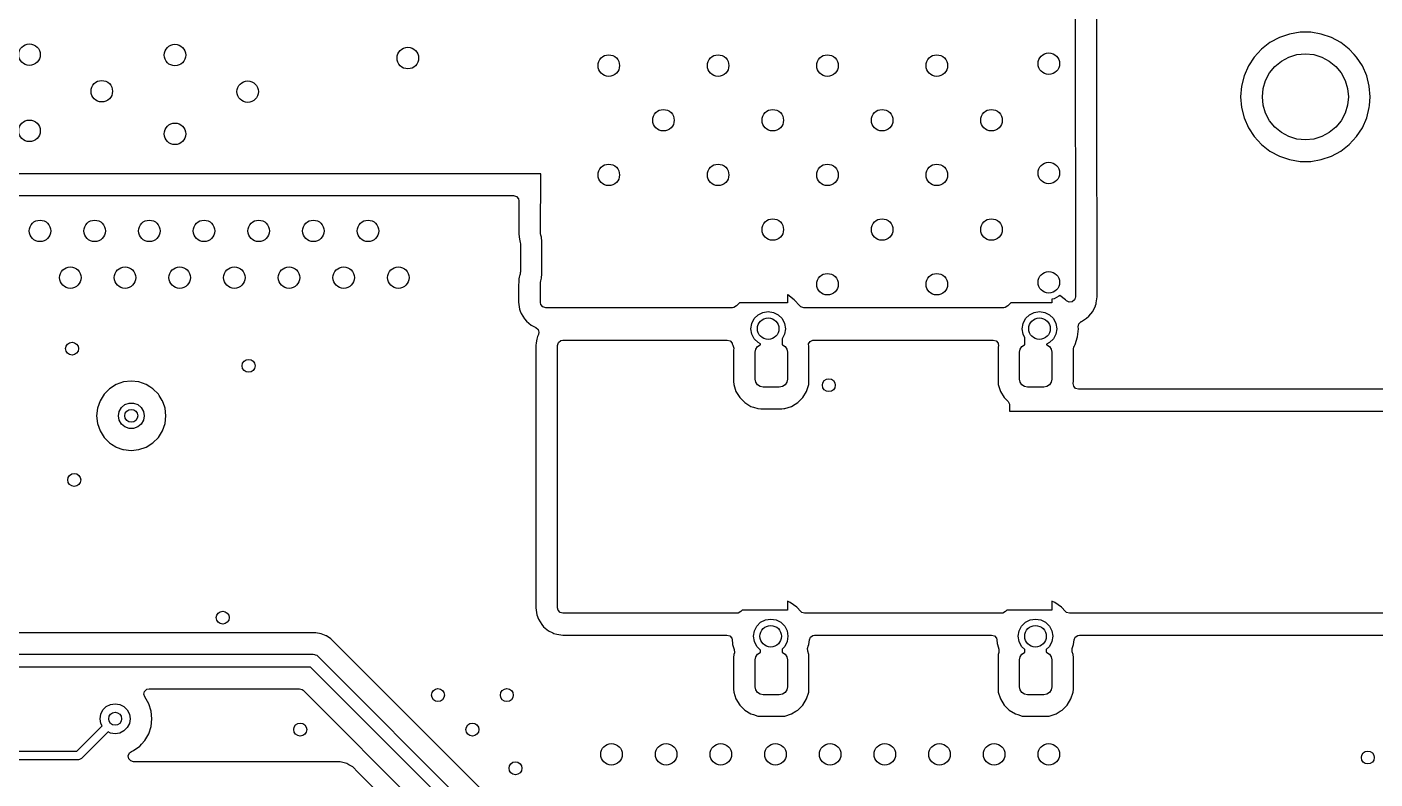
# Model space of a CAD drawing. Extents: x 70 to 224, y -154 to -54.
# Drawn here: x 168.05 to 199.37, y -129.75 to -112.28 of the extents above; entities that cross this region are included whole.
import ezdxf

# ---------------------------------------------------------------- set-up
doc = ezdxf.new("R2010")
doc.units = 0
doc.layers.add('BLACK', color=7, linetype='CONTINUOUS')

msp = doc.modelspace()

# ---------------------------------------------------------------- linework, layer by layer
at = {"layer": 'BLACK', "linetype": 'CONTINUOUS'}
for p, q in [((192.4, -110.800163), (192.407785, -118.546483)), ((192.908616, -113.899994), (192.9055, -110.799655)), ((197.625665, -112.3995), (197.380383, -112.440429)), ((197.874335, -112.3995), (197.625665, -112.3995)), ((198.119616, -112.440429), (197.874335, -112.3995)), ((196.926493, -112.639524), (196.730257, -112.792261)), ((197.145188, -112.521172), (196.926493, -112.639524)), ((197.145197, -112.521169), (197.145188, -112.521172)), ((197.380383, -112.440429), (197.145197, -112.521169)), ((198.354802, -112.521169), (198.119616, -112.440429)), ((198.354811, -112.521172), (198.354802, -112.521169)), ((198.573506, -112.639524), (198.354811, -112.521172)), ((198.573507, -112.639525), (198.573506, -112.639524)), ((198.573509, -112.639526), (198.573507, -112.639525)), ((198.769744, -112.792262), (198.573509, -112.639526)), ((196.561833, -112.975217), (196.425826, -113.183393)), ((196.730257, -112.792261), (196.561833, -112.975217)), ((197.19443, -113.06853), (197.367317, -112.97612)), ((197.367317, -112.97612), (197.55491, -112.919215)), ((197.55491, -112.919215), (197.75, -112.9)), ((197.75, -112.9), (197.94509, -112.919215)), ((197.94509, -112.919215), (198.132683, -112.97612)), ((198.132683, -112.97612), (198.30557, -113.06853)), ((198.882354, -112.914589), (198.769744, -112.792262)), ((198.938166, -112.975217), (198.882354, -112.914589)), ((199.074173, -113.183393), (198.938166, -112.975217)), ((196.425826, -113.183393), (196.325936, -113.411118)), ((196.82612, -113.517317), (196.91853, -113.34443)), ((196.91853, -113.34443), (197.042893, -113.192893)), ((197.042893, -113.192893), (197.19443, -113.06853)), ((198.30557, -113.06853), (198.457107, -113.192893)), ((198.457107, -113.192893), (198.58147, -113.34443)), ((198.58147, -113.34443), (198.67388, -113.517317)), ((199.174063, -113.411118), (199.074173, -113.183393)), ((196.26489, -113.652187), (196.244357, -113.899994)), ((196.264892, -113.652175), (196.26489, -113.652187)), ((196.325936, -113.411118), (196.264892, -113.652175)), ((196.769215, -113.70491), (196.82612, -113.517317)), ((198.67388, -113.517317), (198.730785, -113.70491)), ((199.235107, -113.652175), (199.174063, -113.411118)), ((199.235109, -113.652187), (199.235107, -113.652175)), ((199.255643, -113.899994), (199.235109, -113.652187)), ((192.913285, -118.545975), (192.908616, -113.899994)), ((196.244357, -113.899994), (196.244357, -113.900005)), ((196.244357, -113.900005), (196.26489, -114.147812)), ((196.75, -113.9), (196.769215, -113.70491)), ((196.769215, -114.09509), (196.75, -113.9)), ((198.730785, -113.70491), (198.75, -113.9)), ((198.75, -113.9), (198.730785, -114.09509)), ((199.239071, -114.1), (199.255643, -113.900005)), ((199.255643, -113.900005), (199.255643, -113.899994)), ((196.26489, -114.147812), (196.264892, -114.147824)), ((196.264892, -114.147824), (196.325936, -114.388881)), ((196.82612, -114.282683), (196.769215, -114.09509)), ((196.91853, -114.45557), (196.82612, -114.282683)), ((198.67388, -114.282683), (198.58147, -114.45557)), ((198.730785, -114.09509), (198.67388, -114.282683)), ((199.174063, -114.388881), (199.235108, -114.147821)), ((199.235108, -114.147821), (199.239071, -114.1)), ((196.325936, -114.388881), (196.425826, -114.616606)), ((197.042893, -114.607107), (196.91853, -114.45557)), ((197.19443, -114.73147), (197.042893, -114.607107)), ((198.457107, -114.607107), (198.30557, -114.73147)), ((198.58147, -114.45557), (198.457107, -114.607107)), ((199.074173, -114.616607), (199.174063, -114.388881)), ((196.425826, -114.616606), (196.561833, -114.824782)), ((196.561833, -114.824782), (196.561836, -114.824785)), ((196.561836, -114.824785), (196.730256, -115.007738)), ((197.367317, -114.82388), (197.19443, -114.73147)), ((197.55491, -114.880785), (197.367317, -114.82388)), ((197.75, -114.9), (197.55491, -114.880785)), ((197.94509, -114.880785), (197.75, -114.9)), ((198.132683, -114.82388), (197.94509, -114.880785)), ((198.30557, -114.73147), (198.132683, -114.82388)), ((198.769744, -115.007738), (198.938164, -114.824785)), ((198.938164, -114.824785), (199.074173, -114.616607)), ((196.730256, -115.007738), (196.926491, -115.160474)), ((196.926491, -115.160474), (197.14519, -115.278828)), ((198.35481, -115.278828), (198.573509, -115.160474)), ((198.573509, -115.160474), (198.769744, -115.007738)), ((197.14519, -115.278828), (197.380386, -115.359571)), ((197.380386, -115.359571), (197.625665, -115.4005)), ((197.625665, -115.4005), (197.874335, -115.4005)), ((197.874335, -115.4005), (198.119614, -115.359571)), ((198.119614, -115.359571), (198.35481, -115.278828)), ((179.98804, -115.689901), (166.65704, -115.689901)), ((179.983579, -117.077253), (179.98804, -115.689901)), ((166.65704, -116.195401), (179.356513, -116.195401)), ((179.356513, -116.195401), (179.423552, -116.215086)), ((179.423552, -116.215086), (179.469307, -116.26789)), ((179.469307, -116.26789), (179.480512, -116.3198)), ((179.480512, -116.3198), (179.478082, -117.075627)), ((179.478082, -117.075627), (179.484404, -117.15697)), ((179.989872, -117.116656), (179.983579, -117.077253)), ((180.004583, -117.161052), (179.989872, -117.116656)), ((179.484404, -117.15697), (179.484405, -117.156976)), ((179.484405, -117.156976), (179.490695, -117.196362)), ((179.490695, -117.196362), (179.490702, -117.196399)), ((179.490702, -117.196399), (179.504789, -117.25417)), ((179.504789, -117.25417), (179.507676, -117.270936)), ((179.507676, -117.270936), (179.50894, -117.283302)), ((179.50894, -117.283302), (179.509088, -117.286223)), ((179.509088, -117.286223), (179.514584, -117.313849)), ((179.514584, -117.313849), (179.514584, -117.963849)), ((180.015083, -117.263841), (180.004583, -117.161052)), ((180.015084, -118.013858), (180.015083, -117.263841)), ((179.494631, -118.0609), (179.487314, -118.090702)), ((179.495554, -118.05952), (179.494631, -118.0609)), ((179.498042, -118.047011), (179.495554, -118.05952)), ((179.505441, -118.016879), (179.498042, -118.047011)), ((179.508375, -117.999922), (179.505441, -118.016879)), ((179.50894, -117.994396), (179.508375, -117.999922)), ((179.509088, -117.991474), (179.50894, -117.994396)), ((179.514584, -117.963849), (179.509088, -117.991474)), ((180.004583, -118.116646), (180.015084, -118.013858)), ((179.474236, -118.271594), (179.473358, -118.544856)), ((179.474437, -118.209015), (179.474236, -118.271594)), ((179.474438, -118.208994), (179.474437, -118.209006)), ((179.474437, -118.209006), (179.474437, -118.209015)), ((179.48102, -118.129303), (179.474438, -118.208994)), ((179.487311, -118.090714), (179.48102, -118.1293)), ((179.48102, -118.1293), (179.48102, -118.129303)), ((179.487314, -118.090702), (179.487311, -118.090714)), ((179.978855, -118.546483), (179.979934, -118.210639)), ((179.979934, -118.210639), (179.986226, -118.172042)), ((179.986226, -118.172042), (180.004583, -118.116646)), ((179.473358, -118.544857), (179.472942, -118.673868)), ((179.472942, -118.673868), (179.472943, -118.673887)), ((179.472943, -118.673887), (179.484317, -118.78214)), ((179.473358, -118.544856), (179.473358, -118.544857)), ((179.97844, -118.675502), (179.978855, -118.546483)), ((179.989645, -118.727412), (179.97844, -118.675502)), ((184.603461, -118.6825), (184.537926, -118.755284)), ((185.716823, -118.6825), (184.603461, -118.6825)), ((185.723188, -118.503348), (185.716823, -118.500514)), ((185.716823, -118.500514), (185.716823, -118.6825)), ((185.723193, -118.503351), (185.723188, -118.503348)), ((185.874859, -118.613543), (185.723193, -118.503351)), ((185.87633, -118.614612), (185.874859, -118.613543)), ((186.002992, -118.755284), (185.87633, -118.614612)), ((190.905289, -118.6825), (190.839754, -118.755284)), ((191.86, -118.6825), (190.905289, -118.6825)), ((191.913607, -118.590423), (191.86, -118.598913)), ((191.86, -118.598913), (191.86, -118.6825)), ((192.025114, -118.533607), (191.913607, -118.590423)), ((192.042598, -118.516122), (192.025114, -118.533607)), ((192.178157, -118.614611), (192.042598, -118.516122)), ((192.191635, -118.62958), (192.178157, -118.614611)), ((192.202676, -118.640403), (192.191635, -118.62958)), ((192.266261, -118.669364), (192.202676, -118.640403)), ((192.33541, -118.659351), (192.266261, -118.669364)), ((192.388168, -118.613543), (192.33541, -118.659351)), ((192.394677, -118.591294), (192.388168, -118.613543)), ((192.399443, -118.575), (192.394677, -118.591294)), ((192.407785, -118.546483), (192.399443, -118.575)), ((192.892952, -118.688409), (192.913285, -118.545975)), ((179.484317, -118.78214), (179.484321, -118.782166)), ((179.484321, -118.782166), (179.495524, -118.834069)), ((179.495524, -118.834069), (179.511864, -118.883293)), ((179.511864, -118.883293), (179.529826, -118.937405)), ((179.529826, -118.937405), (179.529828, -118.937408)), ((179.529828, -118.937408), (179.529829, -118.93741)), ((179.529829, -118.93741), (179.607605, -119.058432)), ((180.0354, -118.780216), (179.989645, -118.727412)), ((180.102439, -118.799901), (180.0354, -118.780216)), ((184.442545, -118.799901), (180.102439, -118.799901)), ((184.475208, -118.795522), (184.442545, -118.799901)), ((184.534695, -118.758873), (184.475208, -118.795522)), ((184.537925, -118.755285), (184.534695, -118.758873)), ((184.537926, -118.755284), (184.537925, -118.755285)), ((184.946852, -119.052386), (185.035345, -118.963893)), ((185.035345, -118.963893), (185.146852, -118.907077)), ((185.146852, -118.907077), (185.270459, -118.8875)), ((185.270459, -118.8875), (185.394066, -118.907077)), ((185.394066, -118.907077), (185.505573, -118.963893)), ((185.505573, -118.963893), (185.594066, -119.052386)), ((186.002992, -118.755285), (186.002992, -118.755284)), ((186.006223, -118.758873), (186.002992, -118.755285)), ((186.031334, -118.780216), (186.006223, -118.758873)), ((186.098373, -118.799901), (186.031334, -118.780216)), ((190.744373, -118.799901), (186.098373, -118.799901)), ((190.777036, -118.795522), (190.744373, -118.799901)), ((190.836523, -118.758873), (190.777036, -118.795522)), ((190.839753, -118.755285), (190.836523, -118.758873)), ((190.839754, -118.755284), (190.839753, -118.755285)), ((191.24868, -119.052386), (191.337173, -118.963893)), ((191.337173, -118.963893), (191.44868, -118.907077)), ((191.44868, -118.907077), (191.572287, -118.8875)), ((191.572287, -118.8875), (191.695894, -118.907077)), ((191.695894, -118.907077), (191.807401, -118.963893)), ((191.807401, -118.963893), (191.895894, -119.052386)), ((192.666826, -119.041049), (192.717052, -118.997439)), ((192.717052, -118.997439), (192.719237, -118.995643)), ((192.719237, -118.995643), (192.719585, -118.99524)), ((192.719585, -118.99524), (192.719586, -118.99524)), ((192.719586, -118.99524), (192.813698, -118.886407)), ((192.813698, -118.886407), (192.873335, -118.755469)), ((192.873335, -118.755469), (192.874651, -118.75097)), ((192.874651, -118.75097), (192.874654, -118.750962)), ((192.874654, -118.750962), (192.887651, -118.70653)), ((192.887651, -118.706528), (192.892952, -118.688409)), ((192.887651, -118.70653), (192.887651, -118.706528)), ((179.607605, -119.058432), (179.607618, -119.058449)), ((179.607618, -119.058449), (179.653362, -119.111241)), ((179.653362, -119.111241), (179.653365, -119.111244)), ((179.653365, -119.111244), (179.653369, -119.111248)), ((179.653369, -119.111248), (179.762103, -119.205468)), ((179.762103, -119.205468), (179.762106, -119.205469)), ((179.762106, -119.205469), (179.762107, -119.20547)), ((179.762107, -119.20547), (179.873437, -119.256314)), ((179.873437, -119.256314), (179.926241, -119.302069)), ((179.926241, -119.302069), (179.945925, -119.369109)), ((184.870459, -119.2875), (184.890036, -119.163893)), ((184.890036, -119.411107), (184.870459, -119.2875)), ((184.890036, -119.163893), (184.946852, -119.052386)), ((185.594066, -119.052386), (185.650882, -119.163893)), ((185.650882, -119.163893), (185.670459, -119.2875)), ((185.670459, -119.2875), (185.650882, -119.411107)), ((191.172287, -119.2875), (191.191864, -119.163893)), ((191.191864, -119.411107), (191.172287, -119.2875)), ((191.191864, -119.163893), (191.24868, -119.052386)), ((191.895894, -119.052386), (191.95271, -119.163893)), ((191.95271, -119.163893), (191.972287, -119.2875)), ((191.972287, -119.2875), (191.95271, -119.411107)), ((192.457961, -119.475756), (192.477747, -119.2875)), ((192.473286, -119.245063), (192.485855, -119.176337)), ((192.477747, -119.2875), (192.473286, -119.245063)), ((192.485855, -119.176337), (192.533586, -119.125313)), ((192.533586, -119.125313), (192.544992, -119.119357)), ((192.544992, -119.119357), (192.545853, -119.118962)), ((192.545853, -119.118962), (192.545864, -119.118959)), ((192.545864, -119.118959), (192.666826, -119.041049)), ((179.882452, -119.618692), (179.8745, -119.674)), ((179.894976, -119.531582), (179.882452, -119.618692)), ((179.914664, -119.464534), (179.894976, -119.531582)), ((179.93472, -119.420618), (179.914664, -119.464534)), ((179.945925, -119.369109), (179.93472, -119.420618)), ((180.38, -119.674), (180.399685, -119.606961)), ((180.399685, -119.606961), (180.452489, -119.561206)), ((180.452489, -119.561206), (180.504, -119.55)), ((180.504, -119.55), (184.318817, -119.55)), ((184.318817, -119.55), (184.385856, -119.569685)), ((184.385856, -119.569685), (184.431611, -119.622489)), ((184.431611, -119.622489), (184.436748, -119.635681)), ((184.946852, -119.522614), (184.890036, -119.411107)), ((185.035345, -119.611107), (184.946852, -119.522614)), ((185.091823, -119.639884), (185.035345, -119.611107)), ((185.594066, -119.522614), (185.591823, -119.524857)), ((185.591823, -119.524857), (185.591823, -119.659682)), ((185.650882, -119.411107), (185.594066, -119.522614)), ((186.210204, -119.641035), (186.247002, -119.581641)), ((186.247002, -119.581641), (186.31007, -119.55157)), ((186.31007, -119.55157), (186.329742, -119.55)), ((186.329742, -119.55), (190.497082, -119.55)), ((190.497082, -119.55), (190.564121, -119.569685)), ((190.564121, -119.569685), (190.609876, -119.622489)), ((190.609876, -119.622489), (190.61982, -119.691647)), ((191.235, -119.495765), (191.191864, -119.411107)), ((191.235, -119.659682), (191.235, -119.495765)), ((191.807401, -119.611107), (191.735, -119.647997)), ((191.895894, -119.522614), (191.807401, -119.611107)), ((191.95271, -119.411107), (191.895894, -119.522614)), ((192.399466, -119.655784), (192.457961, -119.475756)), ((179.8745, -119.674), (179.8745, -125.776)), ((180.38, -125.776), (180.38, -119.674)), ((184.436748, -119.635681), (184.443279, -119.655783)), ((184.443279, -119.655783), (184.453212, -119.672987)), ((184.453212, -119.672987), (184.469683, -119.740887)), ((184.469316, -119.746204), (184.466323, -119.779143)), ((184.466323, -119.779143), (184.466323, -119.779151)), ((184.466323, -119.779151), (184.466323, -119.779152)), ((184.466323, -119.779152), (184.466323, -120.515364)), ((184.469683, -119.740887), (184.469316, -119.746204)), ((184.966823, -119.83475), (184.981096, -119.762997)), ((184.966823, -120.45975), (184.966823, -119.83475)), ((184.981096, -119.762997), (185.02174, -119.702167)), ((185.02174, -119.702167), (185.08257, -119.661523)), ((185.08257, -119.661523), (185.091823, -119.659682)), ((185.091823, -119.659682), (185.091823, -119.639884)), ((185.591823, -119.659682), (185.601076, -119.661523)), ((185.601076, -119.661523), (185.661906, -119.702167)), ((185.661906, -119.702167), (185.70255, -119.762997)), ((185.70255, -119.762997), (185.716823, -119.83475)), ((185.716823, -119.83475), (185.716823, -120.45975)), ((186.209744, -119.703386), (186.211229, -119.70309)), ((186.211024, -119.709826), (186.209744, -119.703386)), ((186.211229, -119.70309), (186.210204, -119.641035)), ((186.217322, -119.779135), (186.211024, -119.709826)), ((186.217322, -119.779143), (186.217322, -119.779135)), ((186.217322, -119.779144), (186.217322, -119.779143)), ((186.217323, -120.515357), (186.217322, -119.779144)), ((190.615799, -119.709822), (190.6095, -119.779145)), ((190.6095, -119.779145), (190.6095, -120.515364)), ((190.61646, -119.706499), (190.615799, -119.709822)), ((190.61982, -119.691647), (190.61646, -119.706499)), ((191.11, -119.83475), (191.124273, -119.762997)), ((191.11, -120.45975), (191.11, -119.83475)), ((191.124273, -119.762997), (191.164917, -119.702167)), ((191.164917, -119.702167), (191.225747, -119.661523)), ((191.225747, -119.661523), (191.235, -119.659682)), ((191.735, -119.647997), (191.735, -119.659682)), ((191.735, -119.659682), (191.744253, -119.661523)), ((191.744253, -119.661523), (191.805083, -119.702167)), ((191.805083, -119.702167), (191.845727, -119.762997)), ((191.845727, -119.762997), (191.86, -119.83475)), ((191.86, -119.83475), (191.86, -120.45975)), ((192.359672, -119.770038), (192.373208, -119.701492)), ((192.360499, -119.779138), (192.359672, -119.770038)), ((192.360499, -119.779144), (192.360499, -119.779138)), ((192.3605, -120.515357), (192.360499, -119.779144)), ((192.373208, -119.701492), (192.375754, -119.696853)), ((192.375754, -119.696853), (192.399466, -119.655784)), ((170.295745, -120.525266), (170.125476, -120.584846)), ((170.29575, -120.525265), (170.295745, -120.525266)), ((170.474996, -120.50507), (170.29575, -120.525265)), ((170.475004, -120.50507), (170.474996, -120.50507)), ((170.654249, -120.525265), (170.475004, -120.50507)), ((170.654254, -120.525266), (170.654249, -120.525265)), ((170.824523, -120.584846), (170.654254, -120.525266)), ((184.466323, -120.515364), (184.472621, -120.584673)), ((184.981096, -120.531503), (184.966823, -120.45975)), ((185.02174, -120.592333), (184.981096, -120.531503)), ((185.70255, -120.531503), (185.661906, -120.592333)), ((185.716823, -120.45975), (185.70255, -120.531503)), ((186.211024, -120.584676), (186.217323, -120.515357)), ((190.6095, -120.515364), (190.615798, -120.584673)), ((191.124273, -120.531503), (191.11, -120.45975)), ((191.164917, -120.592333), (191.124273, -120.531503)), ((191.845727, -120.531503), (191.805083, -120.592333)), ((191.86, -120.45975), (191.845727, -120.531503)), ((192.356509, -120.55928), (192.357255, -120.551063)), ((192.367206, -120.622011), (192.356509, -120.55928)), ((192.357255, -120.551063), (192.3605, -120.515357)), ((169.845184, -120.808372), (169.749211, -120.961111)), ((169.972737, -120.680819), (169.845184, -120.808372)), ((170.125476, -120.584846), (169.972737, -120.680819)), ((170.905058, -120.63545), (170.824523, -120.584846)), ((170.977262, -120.680819), (170.905058, -120.63545)), ((171.104816, -120.808373), (170.977262, -120.680819)), ((171.122689, -120.836818), (171.104816, -120.808373)), ((171.195256, -120.952308), (171.122689, -120.836818)), ((184.472621, -120.584673), (184.472622, -120.584678)), ((184.472622, -120.584678), (184.522327, -120.744187)), ((184.522327, -120.744187), (184.522328, -120.744189)), ((184.522328, -120.744189), (184.608758, -120.887163)), ((185.08257, -120.632977), (185.02174, -120.592333)), ((185.154323, -120.64725), (185.08257, -120.632977)), ((185.529323, -120.64725), (185.154323, -120.64725)), ((185.601076, -120.632977), (185.529323, -120.64725)), ((185.661906, -120.592333), (185.601076, -120.632977)), ((186.074883, -120.887169), (186.161318, -120.744188)), ((186.161318, -120.744188), (186.211024, -120.584676)), ((190.615798, -120.584673), (190.615799, -120.584678)), ((190.615799, -120.584678), (190.665504, -120.744187)), ((190.665504, -120.744187), (190.665505, -120.744189)), ((190.665505, -120.744189), (190.751935, -120.887163)), ((191.225747, -120.632977), (191.164917, -120.592333)), ((191.2975, -120.64725), (191.225747, -120.632977)), ((191.6725, -120.64725), (191.2975, -120.64725)), ((191.744253, -120.632977), (191.6725, -120.64725)), ((191.805083, -120.592333), (191.744253, -120.632977)), ((192.412961, -120.674815), (192.367206, -120.622011)), ((192.48, -120.6945), (192.412961, -120.674815)), ((206.255998, -120.6945), (192.48, -120.6945)), ((169.68963, -121.131385), (169.669435, -121.310631)), ((169.689631, -121.13138), (169.68963, -121.131385)), ((169.749211, -120.961111), (169.689631, -121.13138)), ((170.193092, -121.208029), (170.245187, -121.117799)), ((170.245187, -121.117799), (170.325, -121.050827)), ((170.325, -121.050827), (170.422906, -121.015193)), ((170.422906, -121.015193), (170.527094, -121.015193)), ((170.527094, -121.015193), (170.625, -121.050827)), ((170.625, -121.050827), (170.704813, -121.117799)), ((170.704813, -121.117799), (170.756908, -121.208029)), ((171.200789, -120.961113), (171.195256, -120.952308)), ((171.25376, -121.112496), (171.200789, -120.961113)), ((171.260368, -121.13138), (171.25376, -121.112496)), ((171.260369, -121.131385), (171.260368, -121.13138)), ((171.280565, -121.310631), (171.260369, -121.131385)), ((184.608758, -120.887163), (184.608762, -120.887168)), ((184.608762, -120.887168), (184.726904, -121.00531)), ((184.726904, -121.00531), (184.726909, -121.005314)), ((184.726909, -121.005314), (184.869883, -121.091744)), ((184.869883, -121.091744), (184.869887, -121.091746)), ((184.869887, -121.091746), (184.926309, -121.109327)), ((184.926309, -121.109327), (185.029397, -121.141451)), ((185.029397, -121.141451), (185.098716, -121.14775)), ((185.098716, -121.14775), (185.584929, -121.147749)), ((185.584929, -121.147749), (185.584936, -121.147749)), ((185.584936, -121.147749), (185.633453, -121.14334)), ((185.633453, -121.14334), (185.654249, -121.141451)), ((185.654249, -121.141451), (185.813761, -121.091745)), ((185.813761, -121.091745), (185.898972, -121.040233)), ((185.898972, -121.040233), (185.956736, -121.005314)), ((185.956736, -121.005314), (185.956737, -121.005312)), ((185.956737, -121.005312), (185.956742, -121.00531)), ((185.956742, -121.00531), (186.074883, -120.887169)), ((190.751935, -120.887163), (190.751939, -120.887168)), ((190.751939, -120.887168), (190.843681, -120.97891)), ((190.843681, -120.97891), (190.877166, -121.040233)), ((190.877166, -121.040233), (190.88, -121.066591)), ((190.88, -121.066591), (190.88, -121.2)), ((169.669435, -121.310631), (169.669435, -121.310638)), ((169.669435, -121.310638), (169.68963, -121.489884)), ((169.68963, -121.489884), (169.689631, -121.489889)), ((169.689631, -121.489889), (169.749211, -121.660158)), ((170.175, -121.310635), (170.193092, -121.208029)), ((170.193092, -121.413241), (170.175, -121.310635)), ((170.245187, -121.503471), (170.193092, -121.413241)), ((170.325, -121.570443), (170.245187, -121.503471)), ((170.704813, -121.503471), (170.625, -121.570443)), ((170.756908, -121.413241), (170.704813, -121.503471)), ((170.756908, -121.208029), (170.775, -121.310635)), ((170.775, -121.310635), (170.756908, -121.413241)), ((171.200789, -121.660157), (171.260368, -121.48989)), ((171.260368, -121.48989), (171.260369, -121.489884)), ((171.260369, -121.489884), (171.280565, -121.310638)), ((171.280565, -121.310638), (171.280565, -121.310631)), ((190.88, -121.2), (206.256, -121.2)), ((169.749211, -121.660158), (169.821058, -121.774501)), ((169.821058, -121.774501), (169.845184, -121.812897)), ((169.845184, -121.812897), (169.972738, -121.940451)), ((170.422906, -121.606077), (170.325, -121.570443)), ((170.527094, -121.606077), (170.422906, -121.606077)), ((170.625, -121.570443), (170.527094, -121.606077)), ((170.977262, -121.940451), (171.104816, -121.812897)), ((171.104816, -121.812897), (171.200789, -121.660157)), ((169.972738, -121.940451), (170.017723, -121.968717)), ((170.017723, -121.968717), (170.118933, -122.032312)), ((170.118933, -122.032312), (170.125478, -122.036424)), ((170.125478, -122.036424), (170.280681, -122.090732)), ((170.280681, -122.090732), (170.295745, -122.096003)), ((170.295745, -122.096003), (170.29575, -122.096004)), ((170.29575, -122.096004), (170.474996, -122.1162)), ((170.474996, -122.1162), (170.475, -122.1162)), ((170.475, -122.1162), (170.475004, -122.1162)), ((170.475004, -122.1162), (170.654249, -122.096004)), ((170.654249, -122.096004), (170.654252, -122.096003)), ((170.654252, -122.096003), (170.654255, -122.096003)), ((170.654255, -122.096003), (170.824522, -122.036424)), ((170.824522, -122.036424), (170.977262, -121.940451)), ((179.8745, -125.776), (179.874501, -125.776009)), ((179.874501, -125.776009), (179.886052, -125.88345)), ((179.886052, -125.88345), (179.886054, -125.883462)), ((179.886054, -125.883462), (179.89726, -125.934972)), ((180.391206, -125.827511), (180.38, -125.776)), ((180.436961, -125.880315), (180.391206, -125.827511)), ((180.504, -125.9), (180.436961, -125.880315)), ((184.634665, -125.858972), (184.575179, -125.89562)), ((184.663002, -125.8275), (184.634665, -125.858972)), ((185.716823, -125.8275), (184.663002, -125.8275)), ((185.782729, -125.648348), (185.716823, -125.619004)), ((185.716823, -125.619004), (185.716823, -125.8275)), ((185.782734, -125.648351), (185.782729, -125.648348)), ((185.935869, -125.75961), (185.782734, -125.648351)), ((185.935875, -125.759616), (185.935869, -125.75961)), ((186.025335, -125.858972), (185.935875, -125.759616)), ((186.050446, -125.880315), (186.025335, -125.858972)), ((186.117485, -125.9), (186.050446, -125.880315)), ((190.784665, -125.858972), (190.725179, -125.89562)), ((190.813002, -125.8275), (190.784665, -125.858972)), ((191.86, -125.8275), (190.813002, -125.8275)), ((191.932729, -125.648348), (191.86, -125.615966)), ((191.86, -125.615966), (191.86, -125.8275)), ((191.932734, -125.648351), (191.932729, -125.648348)), ((192.085869, -125.75961), (191.932734, -125.648351)), ((192.085875, -125.759616), (192.085869, -125.75961)), ((192.175335, -125.858972), (192.085875, -125.759616)), ((192.200446, -125.880315), (192.175335, -125.858972)), ((192.267485, -125.9), (192.200446, -125.880315)), ((179.89726, -125.934972), (179.931383, -126.037497)), ((179.931383, -126.037497), (179.931386, -126.037503)), ((179.931386, -126.037503), (180.009171, -126.158537)), ((180.009171, -126.158537), (180.009179, -126.158548)), ((180.009179, -126.158548), (180.054923, -126.21134)), ((184.542515, -125.9), (180.504, -125.9)), ((184.575179, -125.89562), (184.542515, -125.9)), ((184.949577, -126.308893), (185.006393, -126.197386)), ((185.006393, -126.197386), (185.094886, -126.108893)), ((185.094886, -126.108893), (185.206393, -126.052077)), ((185.206393, -126.052077), (185.33, -126.0325)), ((185.33, -126.0325), (185.453607, -126.052077)), ((185.453607, -126.052077), (185.565114, -126.108893)), ((185.565114, -126.108893), (185.653607, -126.197386)), ((185.653607, -126.197386), (185.710423, -126.308893)), ((190.692515, -125.9), (186.117485, -125.9)), ((190.725179, -125.89562), (190.692515, -125.9)), ((191.099577, -126.308893), (191.156393, -126.197386)), ((191.156393, -126.197386), (191.244886, -126.108893)), ((191.244886, -126.108893), (191.356393, -126.052077)), ((191.356393, -126.052077), (191.48, -126.0325)), ((191.48, -126.0325), (191.603607, -126.052077)), ((191.603607, -126.052077), (191.715114, -126.108893)), ((191.715114, -126.108893), (191.803607, -126.197386)), ((191.803607, -126.197386), (191.860423, -126.308893)), ((206.256, -125.9), (192.267485, -125.9)), ((172.596843, -126.3495), (156.135135, -126.3495)), ((172.6, -126.35), (172.596843, -126.3495)), ((172.603157, -126.3495), (172.6, -126.35)), ((174.764069, -126.3495), (172.603157, -126.3495)), ((174.764071, -126.3495), (174.764069, -126.3495)), ((174.889738, -126.374497), (174.764071, -126.3495)), ((174.889744, -126.374499), (174.889738, -126.374497)), ((175.00571, -126.422534), (174.889744, -126.374499)), ((175.008127, -126.423535), (175.00571, -126.422534)), ((175.114669, -126.494723), (175.008127, -126.423535)), ((175.114673, -126.494726), (175.114669, -126.494723)), ((175.114674, -126.494727), (175.114673, -126.494726)), ((178.78809, -130.168144), (175.114674, -126.494727)), ((180.054923, -126.21134), (180.054926, -126.211343)), ((180.054926, -126.211343), (180.05493, -126.211347)), ((180.05493, -126.211347), (180.163664, -126.305567)), ((180.163664, -126.305567), (180.163667, -126.305568)), ((180.163667, -126.305568), (180.163668, -126.305569)), ((180.163668, -126.305569), (180.266215, -126.352402)), ((180.266215, -126.352402), (180.294541, -126.365338)), ((180.294541, -126.365338), (180.36158, -126.385023)), ((180.36158, -126.385023), (180.361584, -126.385024)), ((180.361584, -126.385024), (180.504, -126.4055)), ((180.504, -126.4055), (184.310052, -126.4055)), ((184.310052, -126.4055), (184.377091, -126.425185)), ((184.377091, -126.425185), (184.422846, -126.477989)), ((184.422846, -126.477989), (184.433372, -126.516535)), ((184.93, -126.4325), (184.949577, -126.308893)), ((184.949577, -126.556107), (184.93, -126.4325)), ((185.710423, -126.308893), (185.73, -126.4325)), ((185.73, -126.4325), (185.710423, -126.556107)), ((186.226627, -126.516536), (186.253212, -126.451924)), ((186.253212, -126.451924), (186.310509, -126.411939)), ((186.310509, -126.411939), (186.349948, -126.4055)), ((186.349948, -126.4055), (190.460052, -126.4055)), ((190.460052, -126.4055), (190.527091, -126.425185)), ((190.527091, -126.425185), (190.572846, -126.477989)), ((190.572846, -126.477989), (190.583372, -126.516535)), ((191.08, -126.4325), (191.099577, -126.308893)), ((191.099577, -126.556107), (191.08, -126.4325)), ((191.860423, -126.308893), (191.88, -126.4325)), ((191.88, -126.4325), (191.860423, -126.556107)), ((192.376627, -126.516536), (192.403212, -126.451924)), ((192.403212, -126.451924), (192.460509, -126.411939)), ((192.460509, -126.411939), (192.499948, -126.4055)), ((192.499948, -126.4055), (206.25599, -126.4055)), ((184.433372, -126.516535), (184.441949, -126.598137)), ((184.441949, -126.598137), (184.444326, -126.620757)), ((184.444326, -126.620757), (184.444327, -126.620759)), ((184.444327, -126.620759), (184.483806, -126.742264)), ((184.484261, -126.817471), (184.472622, -126.85482)), ((184.483806, -126.742264), (184.485801, -126.812106)), ((184.485801, -126.812106), (184.484261, -126.817471)), ((185.006393, -126.667614), (184.949577, -126.556107)), ((185.091823, -126.753044), (185.006393, -126.667614)), ((185.02174, -126.847167), (185.08257, -126.806523)), ((185.08257, -126.806523), (185.091823, -126.804682)), ((185.091823, -126.804682), (185.091823, -126.753044)), ((185.653607, -126.667614), (185.591823, -126.729398)), ((185.591823, -126.729398), (185.591823, -126.804682)), ((185.591823, -126.804682), (185.601076, -126.806523)), ((185.601076, -126.806523), (185.661906, -126.847167)), ((185.710423, -126.556107), (185.653607, -126.667614)), ((186.186657, -126.710466), (186.188263, -126.705116)), ((186.187808, -126.780325), (186.186657, -126.710466)), ((186.211024, -126.854824), (186.187808, -126.780325)), ((186.188263, -126.705116), (186.20129, -126.665023)), ((186.20129, -126.665023), (186.215674, -126.620756)), ((186.215674, -126.620756), (186.226627, -126.516536)), ((190.583372, -126.516535), (190.591949, -126.598137)), ((190.591949, -126.598137), (190.594326, -126.620757)), ((190.594326, -126.620757), (190.594328, -126.620762)), ((190.594328, -126.620762), (190.630323, -126.731546)), ((190.630778, -126.806752), (190.615799, -126.85482)), ((190.630323, -126.731546), (190.632318, -126.801387)), ((190.632318, -126.801387), (190.630778, -126.806752)), ((191.156393, -126.667614), (191.099577, -126.556107)), ((191.23, -126.741221), (191.156393, -126.667614)), ((191.164917, -126.847167), (191.225747, -126.806523)), ((191.225747, -126.806523), (191.23, -126.805676)), ((191.23, -126.805676), (191.23, -126.741221)), ((191.803607, -126.667614), (191.73, -126.741221)), ((191.73, -126.741221), (191.73, -126.803687)), ((191.73, -126.803687), (191.744253, -126.806523)), ((191.744253, -126.806523), (191.805083, -126.847167)), ((191.860423, -126.556107), (191.803607, -126.667614)), ((192.333174, -126.721183), (192.334773, -126.715854)), ((192.334326, -126.791044), (192.333174, -126.721183)), ((192.354201, -126.854824), (192.334326, -126.791044)), ((192.334773, -126.715854), (192.365674, -126.620756)), ((192.365674, -126.620756), (192.376627, -126.516536)), ((154.161549, -126.85), (174.7, -126.85)), ((174.7, -126.85), (174.729264, -126.852882)), ((174.729264, -126.852882), (174.749871, -126.861418)), ((174.749871, -126.861418), (174.783335, -126.875279)), ((174.783335, -126.875279), (174.806066, -126.893934)), ((174.806066, -126.893934), (178.633508, -130.721376)), ((184.472622, -126.854824), (184.466323, -126.924145)), ((184.466323, -126.924145), (184.466323, -127.660364)), ((184.472622, -126.85482), (184.472622, -126.854824)), ((184.966823, -126.97975), (184.981096, -126.907997)), ((184.966823, -127.60475), (184.966823, -126.97975)), ((184.981096, -126.907997), (185.02174, -126.847167)), ((185.661906, -126.847167), (185.70255, -126.907997)), ((185.70255, -126.907997), (185.716823, -126.97975)), ((185.716823, -126.97975), (185.716823, -127.60475)), ((186.211024, -126.854826), (186.211024, -126.854824)), ((186.211025, -126.85483), (186.211024, -126.854826)), ((186.217322, -126.924135), (186.211025, -126.85483)), ((186.217322, -126.924143), (186.217322, -126.924135)), ((186.217322, -126.924144), (186.217322, -126.924143)), ((186.217323, -127.660357), (186.217322, -126.924144)), ((190.615799, -126.854824), (190.6095, -126.924145)), ((190.6095, -126.924145), (190.6095, -127.660364)), ((190.615799, -126.85482), (190.615799, -126.854824)), ((191.11, -126.97975), (191.124273, -126.907997)), ((191.11, -127.60475), (191.11, -126.97975)), ((191.124273, -126.907997), (191.164917, -126.847167)), ((191.805083, -126.847167), (191.845727, -126.907997)), ((191.845727, -126.907997), (191.86, -126.97975)), ((191.86, -126.97975), (191.86, -127.60475)), ((192.354201, -126.854826), (192.354201, -126.854824)), ((192.354202, -126.85483), (192.354201, -126.854826)), ((192.360499, -126.924135), (192.354202, -126.85483)), ((192.360499, -126.924143), (192.360499, -126.924135)), ((192.360499, -126.924144), (192.360499, -126.924143)), ((192.3605, -127.660357), (192.360499, -126.924144)), ((174.637868, -127.15), (154.161549, -127.15)), ((178.421376, -130.933508), (174.637868, -127.15)), ((170.768416, -127.781577), (170.784242, -127.713524)), ((170.784242, -127.713524), (170.834349, -127.66483)), ((170.834349, -127.66483), (170.892214, -127.6505)), ((170.892214, -127.6505), (174.379192, -127.6505)), ((174.379192, -127.6505), (174.446231, -127.670185)), ((174.446231, -127.670185), (174.466873, -127.686819)), ((174.466873, -127.686819), (177.871371, -131.091317)), ((184.466323, -127.660364), (184.472621, -127.729673)), ((184.472621, -127.729673), (184.472622, -127.729678)), ((184.472622, -127.729678), (184.522327, -127.889187)), ((184.981096, -127.676503), (184.966823, -127.60475)), ((185.02174, -127.737333), (184.981096, -127.676503)), ((185.08257, -127.777977), (185.02174, -127.737333)), ((185.661906, -127.737333), (185.601076, -127.777977)), ((185.70255, -127.676503), (185.661906, -127.737333)), ((185.716823, -127.60475), (185.70255, -127.676503)), ((186.161318, -127.889188), (186.211024, -127.729676)), ((186.211024, -127.729676), (186.217323, -127.660357)), ((190.6095, -127.660364), (190.615798, -127.729673)), ((190.615798, -127.729673), (190.615799, -127.729678)), ((190.615799, -127.729678), (190.665504, -127.889187)), ((191.124273, -127.676503), (191.11, -127.60475)), ((191.164917, -127.737333), (191.124273, -127.676503)), ((191.225747, -127.777977), (191.164917, -127.737333)), ((191.805083, -127.737333), (191.744253, -127.777977)), ((191.845727, -127.676503), (191.805083, -127.737333)), ((191.86, -127.60475), (191.845727, -127.676503)), ((192.304495, -127.889188), (192.354201, -127.729676)), ((192.354201, -127.729676), (192.3605, -127.660357)), ((169.816844, -128.144275), (169.894275, -128.066844)), ((169.894275, -128.066844), (169.991844, -128.01713)), ((169.991844, -128.01713), (170.1, -128)), ((170.1, -128), (170.208156, -128.01713)), ((170.208156, -128.01713), (170.305725, -128.066844)), ((170.305725, -128.066844), (170.383156, -128.144275)), ((170.789654, -127.841104), (170.768416, -127.781577)), ((170.78861, -127.841707), (170.789654, -127.841104)), ((170.820727, -127.897336), (170.78861, -127.841707)), ((170.88125, -128.002165), (170.820727, -127.897336)), ((170.936497, -128.172197), (170.88125, -128.002165)), ((184.522327, -127.889187), (184.522328, -127.889189)), ((184.522328, -127.889189), (184.608758, -128.032163)), ((184.608758, -128.032163), (184.608762, -128.032168)), ((184.608762, -128.032168), (184.726904, -128.15031)), ((185.154323, -127.79225), (185.08257, -127.777977)), ((185.529323, -127.79225), (185.154323, -127.79225)), ((185.601076, -127.777977), (185.529323, -127.79225)), ((185.956742, -128.15031), (186.074883, -128.032169)), ((186.074883, -128.032169), (186.161318, -127.889188)), ((190.665504, -127.889187), (190.665505, -127.889189)), ((190.665505, -127.889189), (190.751935, -128.032163)), ((190.751935, -128.032163), (190.751939, -128.032168)), ((190.751939, -128.032168), (190.870081, -128.15031)), ((191.2975, -127.79225), (191.225747, -127.777977)), ((191.6725, -127.79225), (191.2975, -127.79225)), ((191.744253, -127.777977), (191.6725, -127.79225)), ((192.099919, -128.15031), (192.21806, -128.032169)), ((192.21806, -128.032169), (192.304495, -127.889188)), ((169.75, -128.35), (169.76713, -128.241844)), ((169.76713, -128.458156), (169.75, -128.35)), ((169.76713, -128.241844), (169.816844, -128.144275)), ((170.383156, -128.144275), (170.43287, -128.241844)), ((170.43287, -128.241844), (170.45, -128.35)), ((170.45, -128.35), (170.43287, -128.458156)), ((170.955185, -128.35), (170.936497, -128.172197)), ((170.936497, -128.527803), (170.955185, -128.35)), ((184.726904, -128.15031), (184.726909, -128.150314)), ((184.726909, -128.150314), (184.869883, -128.236744)), ((184.869883, -128.236744), (184.869887, -128.236746)), ((184.869887, -128.236746), (184.926309, -128.254327)), ((184.926309, -128.254327), (185.029397, -128.286451)), ((185.029397, -128.286451), (185.098716, -128.29275)), ((185.098716, -128.29275), (185.584929, -128.292749)), ((185.584929, -128.292749), (185.584936, -128.292749)), ((185.584936, -128.292749), (185.633453, -128.28834)), ((185.633453, -128.28834), (185.654249, -128.286451)), ((185.654249, -128.286451), (185.813761, -128.236745)), ((185.813761, -128.236745), (185.913038, -128.17673)), ((185.913038, -128.17673), (185.956736, -128.150314)), ((185.956736, -128.150314), (185.956737, -128.150312)), ((185.956737, -128.150312), (185.956742, -128.15031)), ((190.870081, -128.15031), (190.870086, -128.150314)), ((190.870086, -128.150314), (191.01306, -128.236744)), ((191.01306, -128.236744), (191.013064, -128.236746)), ((191.013064, -128.236746), (191.069486, -128.254327)), ((191.069486, -128.254327), (191.172574, -128.286451)), ((191.172574, -128.286451), (191.241893, -128.29275)), ((191.241893, -128.29275), (191.728106, -128.292749)), ((191.728106, -128.292749), (191.728113, -128.292749)), ((191.728113, -128.292749), (191.77663, -128.28834)), ((191.77663, -128.28834), (191.797426, -128.286451)), ((191.797426, -128.286451), (191.956938, -128.236745)), ((191.956938, -128.236745), (192.056215, -128.17673)), ((192.056215, -128.17673), (192.099913, -128.150314)), ((192.099913, -128.150314), (192.099914, -128.150312)), ((192.099914, -128.150312), (192.099919, -128.15031)), ((169.208578, -129.1), (169.795244, -128.513334)), ((169.936665, -128.654755), (169.320711, -129.270711)), ((169.795244, -128.513334), (169.76713, -128.458156)), ((169.991844, -128.68287), (169.936665, -128.654755)), ((170.1, -128.7), (169.991844, -128.68287)), ((170.208156, -128.68287), (170.1, -128.7)), ((170.305725, -128.633156), (170.208156, -128.68287)), ((170.383156, -128.555725), (170.305725, -128.633156)), ((170.43287, -128.458156), (170.383156, -128.555725)), ((170.791859, -128.852665), (170.88125, -128.697835)), ((170.88125, -128.697835), (170.936497, -128.527803)), ((170.527593, -129.090612), (170.67223, -128.985526)), ((170.67223, -128.985526), (170.677868, -128.979265)), ((170.677868, -128.979265), (170.711654, -128.941741)), ((170.711654, -128.941741), (170.791859, -128.852665)), ((150.1, -129.1), (169.208578, -129.1)), ((169.25, -129.3), (150.141422, -129.3)), ((169.269509, -129.298079), (169.25, -129.3)), ((169.305557, -129.283147), (169.269509, -129.298079)), ((169.320711, -129.270711), (169.305557, -129.283147)), ((170.406756, -129.207853), (170.435781, -129.144297)), ((170.4167, -129.277011), (170.406756, -129.207853)), ((170.462455, -129.329815), (170.4167, -129.277011)), ((170.435781, -129.144297), (170.479056, -129.112221)), ((170.529494, -129.3495), (170.462455, -129.329815)), ((170.479056, -129.112221), (170.527593, -129.090612)), ((175.163331, -129.3495), (170.529494, -129.3495)), ((175.163347, -129.349499), (175.163331, -129.3495)), ((175.170943, -129.349499), (175.163347, -129.349499)), ((175.329057, -129.349499), (175.170943, -129.349499)), ((175.481785, -129.390423), (175.329057, -129.349499)), ((175.5319, -129.419358), (175.481785, -129.390423)), ((175.531904, -129.419359), (175.5319, -129.419358)), ((175.531904, -129.41936), (175.531904, -129.419359)), ((175.618716, -129.46948), (175.531904, -129.41936)), ((175.618717, -129.469481), (175.618716, -129.46948)), ((175.737588, -129.588352), (175.618717, -129.469481)), ((175.73759, -129.588355), (175.737588, -129.588352)), ((177.930345, -131.781109), (175.73759, -129.588355))]:
    msp.add_line(p, q, dxfattribs=at)
at = {"layer": 'BLACK'}
for centre, radius in [((168.11, -112.92), 0.25), ((171.49, -112.93), 0.25), ((176.9, -113), 0.25), ((181.5675, -113.173849), 0.25), ((184.1075, -113.173849), 0.25), ((186.6475, -113.173849), 0.25), ((189.1875, -113.173849), 0.25), ((191.79, -113.13), 0.25), ((169.79, -113.77), 0.25), ((173.18, -113.78), 0.25), ((182.8375, -114.443849), 0.25), ((185.3775, -114.443849), 0.25), ((187.9175, -114.443849), 0.25), ((190.4575, -114.443849), 0.25), ((168.11, -114.69), 0.25), ((171.49, -114.76), 0.25), ((181.5675, -115.713849), 0.25), ((184.1075, -115.713849), 0.25), ((186.6475, -115.713849), 0.25), ((189.1875, -115.713849), 0.25), ((191.79, -115.67), 0.25), ((168.355, -117.015), 0.25), ((169.625, -117.015), 0.25), ((170.895, -117.015), 0.25), ((172.165, -117.015), 0.25), ((173.435, -117.015), 0.25), ((174.705, -117.015), 0.25), ((175.975, -117.015), 0.25), ((185.3775, -116.983849), 0.25), ((187.9175, -116.983849), 0.25), ((190.4575, -116.983849), 0.25), ((169.06, -118.1), 0.25), ((170.33, -118.1), 0.25), ((171.6, -118.1), 0.25), ((172.87, -118.1), 0.25), ((174.14, -118.1), 0.25), ((175.41, -118.1), 0.25), ((176.68, -118.1), 0.25), ((186.6475, -118.253849), 0.25), ((189.1875, -118.253849), 0.25), ((191.79, -118.21), 0.25), ((185.270459, -119.2875), 0.25), ((191.572287, -119.2875), 0.25), ((169.1, -119.75), 0.15), ((173.2, -120.15), 0.15), ((186.68, -120.6), 0.15), ((170.475, -121.310635), 0.15), ((169.15, -122.8), 0.15), ((172.6, -126), 0.15), ((185.33, -126.4325), 0.25), ((191.48, -126.4325), 0.25), ((177.6, -127.8), 0.15), ((179.2, -127.8), 0.15), ((170.1, -128.35), 0.15), ((174.4, -128.6), 0.15), ((178.4, -128.6), 0.15), ((181.63, -129.175), 0.25), ((182.9, -129.175), 0.25), ((184.17, -129.175), 0.25), ((185.44, -129.175), 0.25), ((186.71, -129.175), 0.25), ((187.98, -129.175), 0.25), ((189.25, -129.175), 0.25), ((190.52, -129.175), 0.25), ((191.79, -129.175), 0.25), ((199.2, -129.25), 0.15), ((179.4, -129.5), 0.15)]:
    msp.add_circle(centre, radius, dxfattribs=at)

doc.saveas('drawing.dxf')
